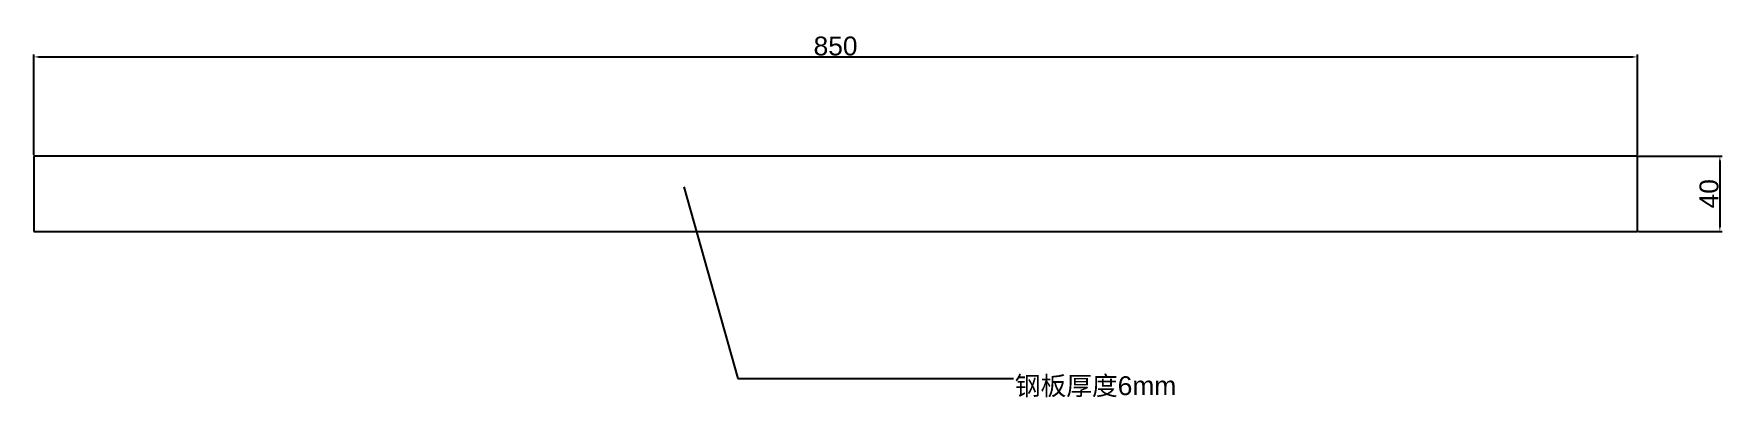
# Model space of a CAD drawing. Header units: millimetres. Extents: x 0 to 895, y -88 to 105.
import ezdxf

# ---------------------------------------------------------------- set-up
doc = ezdxf.new("R2010")
doc.units = ezdxf.units.MM
doc.styles.get("Standard").update_dxf_attribs({"font": 'arial.ttf'})
doc.dimstyles.new('ISO-25', dxfattribs={"dimtxt": 2.5, "dimasz": 2.5, "dimexe": 1.25, "dimexo": 0.625, "dimtad": 1, "dimtxsty": 'Standard', "dimcen": 2.5, "dimadec": 0, "dimazin": 0, "dimtfac": 1, "dimtmove": 0, "dimatfit": 3, "dimfxl": 1, "dimarcsym": 0})

# ---------------------------------------------------------------- blocks, each defined once
blk = doc.blocks.new('*D4')
at = {"color": 0, "lineweight": -2, "transparency": 16777216}
for p, q in [((0, 40.62), (0, 93.83)), ((2.5, 92.58), (847.5, 92.58)), ((850, 40.62), (850, 93.83))]:
    blk.add_line(p, q, dxfattribs=at)
at = {"color": 0, "transparency": 16777216}
for points in [[(2.5, 93), (2.5, 92.16), (0, 92.58)], [(847.5, 93), (847.5, 92.16), (850, 92.58)]]:
    blk.add_solid(points, dxfattribs=at)
at = {"layer": 'Defpoints', "color": 0, "transparency": 16777216}
for p in [(850, 92.58), (0, 40), (850, 40)]:
    blk.add_point(p, dxfattribs=at)
at = {"color": 0, "transparency": 16777216, "insert": (425, 98.31), "char_height": 10, "attachment_point": 5}
blk.add_mtext('850', dxfattribs=at)
blk = doc.blocks.new('*D5')
at = {"color": 0, "lineweight": -2, "transparency": 16777216}
for p, q in [((850.62, 40), (894.99, 40)), ((893.74, 37.5), (893.74, 2.5)), ((850.62, 0), (894.99, 0))]:
    blk.add_line(p, q, dxfattribs=at)
at = {"color": 0, "transparency": 16777216}
for points in [[(893.32, 37.5), (894.15, 37.5), (893.74, 40)], [(893.32, 2.5), (894.15, 2.5), (893.74, 0)]]:
    blk.add_solid(points, dxfattribs=at)
at = {"layer": 'Defpoints', "color": 0, "transparency": 16777216}
for p in [(850, 40), (850, 0), (893.74, 0)]:
    blk.add_point(p, dxfattribs=at)
at = {"color": 0, "transparency": 16777216, "insert": (888.01, 20), "char_height": 10, "attachment_point": 5, "rotation": 90}
blk.add_mtext('40', dxfattribs=at)

msp = doc.modelspace()

# ---------------------------------------------------------------- linework, layer by layer
at = {"color": 0}
msp.add_lwpolyline([(0, 0), (850, 0), (850, 40), (0, 40)], close=True, dxfattribs=at)

# ---------------------------------------------------------------- texts
at = {"color": 3, "insert": (519.998, -76.825), "char_height": 10, "width": 221.6634, "attachment_point": 1}
msp.add_mtext('{\\fSimSun|b0|i0|c134|p2;钢板厚度}6mm', dxfattribs=at)

# ---------------------------------------------------------------- dimensions: what is measured, and where the dimension line sits
at = {"color": 3}
dim = msp.add_linear_dim(base=(850, 92.58), p1=(0, 40), p2=(850, 40), dimstyle='ISO-25', override={"dimtxt": 10}, dxfattribs=at)
dim.commit()
dim.dimension.update_dxf_attribs({"geometry": '*D4', "text_midpoint": (425, 98.311)})
dim = msp.add_linear_dim(base=(893.738, 0), p1=(850, 40), p2=(850, 0), angle=90, dimstyle='ISO-25', override={"dimtxt": 10}, dxfattribs=at)
dim.commit()
dim.dimension.update_dxf_attribs({"geometry": '*D5', "text_midpoint": (888.007, 20)})

# ---------------------------------------------------------------- leaders
at = {"color": 3, "annotation_type": 0, "has_hookline": 1, "hookline_direction": 0, "text_width": 86.903}
msp.add_leader([(344.506, 23.662), (373.24, -78.075), (519.373, -78.075)], dimstyle='ISO-25', override={"dimgap": 0.625, "dimtad": 0}, dxfattribs=at)

doc.saveas('drawing.dxf')
